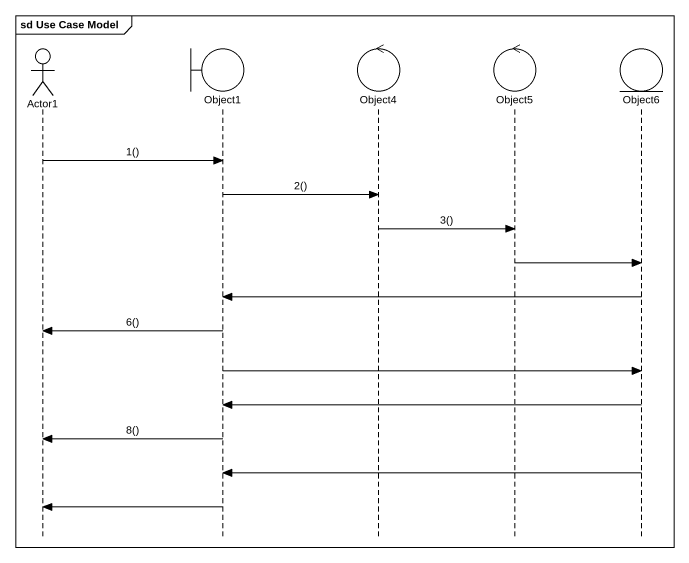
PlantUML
@startuml
mainframe sd Use Case Model
hide footbox
actor Actor1
boundary Object1
control Object4
control Object5
entity Object6

Actor1 -> Object1 : 1()
Object1 -> Object4 : 2()
Object4 -> Object5 : 3()
Object5 -> Object6
Object6 -> Object1
Object1 -> Actor1 : 6()
Object1 -> Object6
Object6 -> Object1
Object1 -> Actor1 : 8()
Object6 -> Object1
Object1 -> Actor1
@enduml
